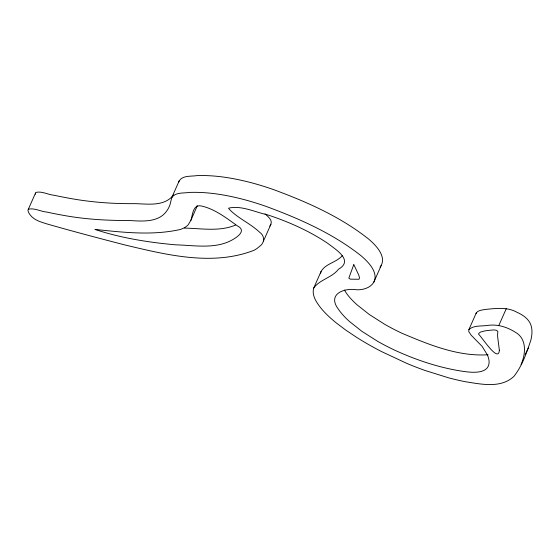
<?xml version="1.0" encoding="UTF-8"?>
<svg xmlns="http://www.w3.org/2000/svg" width="560" height="560" viewBox="0 0 560 560"><rect width="100%" height="100%" fill="white"/><g stroke="black" fill="none" stroke-linecap="round" stroke-linejoin="round"><path stroke-width="0.84" d="M342.566 255.346C336.756 262.514 325.598 263.403 321.069 271.46L313.621 288.26C311.619 295.883 316.939 303.023 321.384 308.679A105.686 31.073 23.9 0 0 336.217 322.875L346.059 330.295L357.105 337.666A111.972 32.921 23.9 0 0 381.458 351.533L406.686 363.342A104.076 30.604 23.9 0 0 425.089 370.489L448.462 377.783A119.441 35.119 23.9 0 0 465.024 381.654C480.956 384.146 500.976 388.717 514.01 376.271C522.312 365.694 526.757 352.394 530.978 339.766C532.084 334.859 532.588 329.588 530.824 324.772C528.556 318.731 522.837 314.902 517.181 312.375C507.325 306.754 495.978 308.42 485.233 309.442C482.188 310.065 478.422 310.163 476.336 312.788L468.888 329.588L468.734 331.52L471.114 335.132L482.118 346.374L487.382 354.893A123.48 36.309 23.9 0 1 489.104 361.459C489.531 374.353 472.332 372.673 463.757 371.455C439.747 367.955 416.486 360.185 394.492 350.063A74.165 21.805 23.9 0 1 377.104 341.012L361.844 331.289L349.496 321.51A90.566 26.628 23.9 0 1 338.618 309.491C326.69 294.217 344.078 287.546 356.951 289.807A59.843 17.598 23.9 0 0 363.181 289.198C367.43 288.274 371.623 286.006 373.835 282.135L381.283 265.328C384.769 258.594 380.338 251.188 375.872 246.113A71.379 20.986 23.9 0 0 368.655 239.078C340.312 216.622 306.698 201.803 272.972 189.392A111.734 32.851 23.9 0 0 250.404 182.49C233.002 177.996 215.047 175.007 197.022 175.609C191.233 176.561 182.777 175.189 179.172 180.894L171.724 197.694L170.058 204.505A269.416 79.219 23.9 0 1 167.419 209.944C159.369 222.915 142.296 221.284 129.227 220.5C106.96 220.612 84.658 219.303 62.741 215.222A220.899 64.953 23.9 0 1 46.781 212.072C40.747 211.603 34.321 207.648 28.336 209.251M320.656 273.196L321.069 271.46M476.063 313.698L476.336 312.788M178.857 181.958L179.172 180.894M190.904 220.311C192.647 214.774 192.927 203.903 201.6 206.031C215.124 209.118 226.394 218.064 237.475 225.953C245.728 229.999 239.246 235.634 234.353 238.644C216.993 249.788 195.062 245.294 175.672 244.832C148.596 242.452 120.414 237.916 94.948 229.418C123.109 232.351 152.11 235.76 180.145 229.523A120.512 35.434 23.9 0 0 188.23 224.728L190.904 220.311L197.155 206.052M521.059 364.504C525.728 354.193 527.002 339.003 515.739 332.479C507.437 327.173 497.665 323.953 487.753 325.409C481.628 326.396 473.802 325.052 468.888 329.588M173.537 194.971C164.003 207.2 146.986 203.714 133.567 203.644C112.336 203.805 91.084 202.23 70.182 198.422A220.899 64.953 23.9 0 1 54.229 195.272C48.195 194.803 41.769 190.848 35.784 192.451L28 210.007L28.105 211.057A38.766 11.396 23.9 0 0 30.429 215.25C34.496 220.381 41.125 222.068 47.075 223.965C73.01 231.392 99.092 238.294 125.216 245.028C166.691 254.87 212.562 266.371 253.96 250.32A196.336 57.729 23.9 0 0 259.35 246.547C265.006 242.823 264.978 235.795 259.399 232.029C250.04 223.195 237.188 218.001 228.655 208.558L228.739 208.11C241.556 205.198 255.353 212.275 267.827 214.921C288.925 221.893 309.449 231.028 327.915 243.467C335.545 249.438 354.046 260.365 338.513 269.206C331.961 277.83 319.466 279.531 313.621 288.26M263.48 241.024L270.921 224.224C272.713 219.94 267.659 216.363 265.02 213.787M373.835 282.135C377.328 275.401 372.89 267.988 368.424 262.92A71.379 20.986 23.9 0 0 361.214 255.878C332.871 233.422 299.25 218.61 265.524 206.192A111.734 32.851 23.9 0 0 242.963 199.29C225.561 194.796 207.599 191.807 189.574 192.409C183.792 193.361 175.329 191.996 171.724 197.694M498.932 325.234L506.373 308.434M528.5 347.704L525.147 354.55M270.921 224.224L269.857 226.156M196.343 206.99L197.106 205.856M380.03 267.155L381.283 265.328M353.752 264.649L348.81 278.18L350.322 279.167L358.988 279.258L359.541 277.886L358.736 275.03L353.871 264.712M235.676 225.008C219.583 231.882 201.327 228.403 184.408 228.095M488.082 354.753C458.157 356.748 429.023 344.687 401.933 333.256A74.165 21.805 23.9 0 1 384.552 324.212L369.285 314.489L356.944 304.71A90.566 26.628 23.9 0 1 346.066 292.691L344.435 290.01M35.448 193.2L35.553 194.257M499.345 350.196C498.687 363.566 481.74 336.861 478.828 334.502A7.007 2.058 23.9 0 1 478.744 333.508L480.382 332.108L483.868 331.128A133.252 39.179 23.9 0 1 490.819 330.19C493.444 329.875 499.31 329.147 497.665 333.718A208.257 61.236 23.9 0 0 497.651 336.819L499.345 350.196"/></g></svg>
